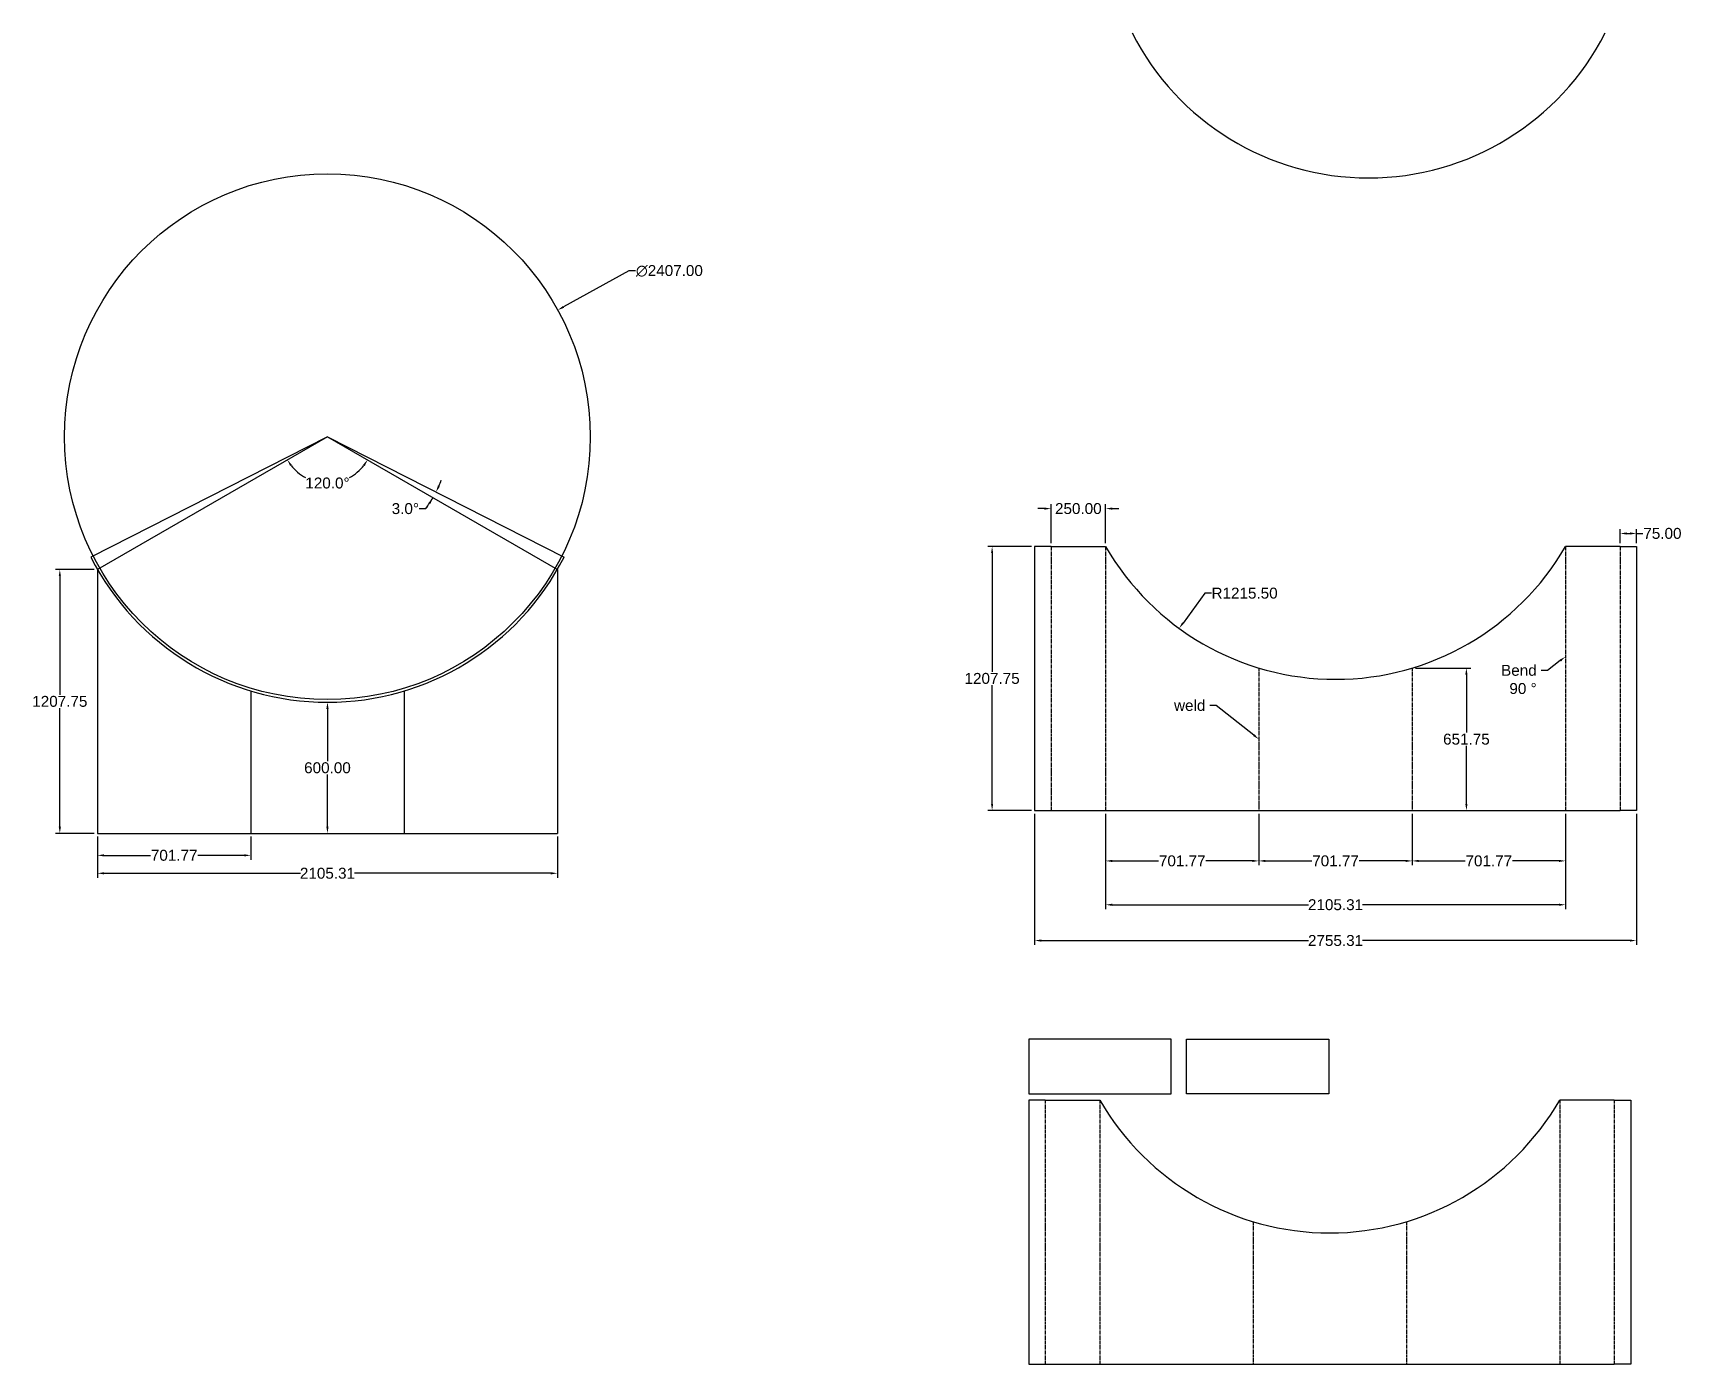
# Model space of a CAD drawing. Header units: millimetres. Extents: x 7762 to 15308, y 2776 to 8869.
import ezdxf
from ezdxf import colors
from ezdxf.entities.mleader import LeaderData, LeaderLine
from ezdxf.math import Vec2, Vec3

# ---------------------------------------------------------------- set-up
doc = ezdxf.new("R2010")
doc.units = ezdxf.units.MM
doc.header["$LTSCALE"] = 20
doc.header["$MEASUREMENT"] = 0
doc.linetypes.add('CENTER2', pattern=[1.125, 0.75, -0.125, 0.125, -0.125])
doc.layers.get('Defpoints').update_dxf_attribs({"color": 10})
doc.styles.get("Standard").update_dxf_attribs({"font": 'arial.ttf', "height": 50})
doc.dimstyles.get("Standard").update_dxf_attribs({"dimtxt": 50, "dimasz": 30, "dimexe": 20, "dimexo": 15, "dimgap": 5, "dimtad": 0, "dimtih": 1, "dimtoh": 1, "dimzin": 0, "dimdsep": 46, "dimtxsty": 'Standard', "dimcen": 0, "dimclrd": 1, "dimclre": 1, "dimclrt": 1, "dimadec": 1, "dimazin": 0, "dimtfac": 1, "dimtofl": 0, "dimtmove": 0, "dimatfit": 3, "dimfxl": 1, "dimtolj": 1, "dimtzin": 0, "dimlwd": 25, "dimlwe": 25, "dimarcsym": 0})

# ---------------------------------------------------------------- blocks, each defined once
blk = doc.blocks.new('*D7')
at = {"color": 1, "linetype": 'Continuous', "lineweight": 25, "transparency": 16777216}
for p, q in [((8057.8, 5190.1), (8057.8, 5002.2)), ((10163.1, 5190.1), (10163.1, 5002.2)), ((8087.8, 5022.2), (8986.6, 5022.2)), ((10133.1, 5022.2), (9234.2, 5022.2))]:
    blk.add_line(p, q, dxfattribs=at)
at = {"color": 1, "transparency": 16777216}
for points in [[(8087.8, 5027.2), (8087.8, 5017.2), (8057.8, 5022.2)], [(10133.1, 5027.2), (10133.1, 5017.2), (10163.1, 5022.2)]]:
    blk.add_solid(points, dxfattribs=at)
at = {"layer": 'Defpoints', "color": 0, "transparency": 16777216}
for p in [(8057.8, 5205.1), (10163.1, 5205.1), (10163.1, 5022.2)]:
    blk.add_point(p, dxfattribs=at)
at = {"color": 1, "transparency": 16777216, "insert": (9110.4, 5022.2), "char_height": 50, "attachment_point": 5}
blk.add_mtext('\\A1;2105.31', dxfattribs=at)
blk = doc.blocks.new('*D8')
at = {"color": 1, "linetype": 'Continuous', "lineweight": 25, "transparency": 16777216}
for p, q in [((8057.8, 5190.1), (8057.8, 5084.4)), ((8759.5, 5190.1), (8759.5, 5084.4)), ((8087.8, 5104.4), (8300.1, 5104.4)), ((8729.5, 5104.4), (8517.2, 5104.4))]:
    blk.add_line(p, q, dxfattribs=at)
at = {"color": 1, "transparency": 16777216}
for points in [[(8087.8, 5109.4), (8087.8, 5099.4), (8057.8, 5104.4)], [(8729.5, 5109.4), (8729.5, 5099.4), (8759.5, 5104.4)]]:
    blk.add_solid(points, dxfattribs=at)
at = {"layer": 'Defpoints', "color": 0, "transparency": 16777216}
for p in [(8057.8, 5205.1), (8759.5, 5205.1), (8057.8, 5104.4)]:
    blk.add_point(p, dxfattribs=at)
at = {"color": 1, "transparency": 16777216, "insert": (8408.6, 5104.4), "char_height": 50, "attachment_point": 5}
blk.add_mtext('\\A1;701.77', dxfattribs=at)
blk = doc.blocks.new('*D9')
at = {"color": 1, "linetype": 'Continuous', "lineweight": 25, "transparency": 16777216}
for p, q in [((9110.4, 5775.1), (9110.4, 5535.6)), ((9125.4, 5805.1), (9130.4, 5805.1)), ((9110.4, 5235.1), (9110.4, 5474.6)), ((9125.4, 5205.1), (9130.4, 5205.1))]:
    blk.add_line(p, q, dxfattribs=at)
at = {"color": 1, "transparency": 16777216}
for points in [[(9105.4, 5775.1), (9115.4, 5775.1), (9110.4, 5805.1)], [(9105.4, 5235.1), (9115.4, 5235.1), (9110.4, 5205.1)]]:
    blk.add_solid(points, dxfattribs=at)
at = {"layer": 'Defpoints', "color": 0, "transparency": 16777216}
for p in [(9110.4, 5805.1), (9110.4, 5205.1), (9110.4, 5205.1)]:
    blk.add_point(p, dxfattribs=at)
at = {"color": 1, "transparency": 16777216, "insert": (9110.4, 5505.1), "char_height": 50, "attachment_point": 5}
blk.add_mtext('\\A1;600.00', dxfattribs=at)
blk = doc.blocks.new('*D24')
at = {"color": 1, "linetype": 'Continuous', "lineweight": 25, "transparency": 16777216}
for p, q in [((8042.8, 6412.8), (7865, 6412.8)), ((7885, 6382.8), (7885, 5839.5)), ((7885, 5235.1), (7885, 5778.4)), ((8042.8, 5205.1), (7865, 5205.1))]:
    blk.add_line(p, q, dxfattribs=at)
at = {"color": 1, "transparency": 16777216}
for points in [[(7880, 6382.8), (7890, 6382.8), (7885, 6412.8)], [(7880, 5235.1), (7890, 5235.1), (7885, 5205.1)]]:
    blk.add_solid(points, dxfattribs=at)
at = {"layer": 'Defpoints', "color": 0, "transparency": 16777216}
for p in [(8057.8, 6412.8), (7885, 5205.1), (8057.8, 5205.1)]:
    blk.add_point(p, dxfattribs=at)
at = {"color": 1, "transparency": 16777216, "insert": (7885, 5809), "char_height": 50, "attachment_point": 5}
blk.add_mtext('\\A1;1207.75', dxfattribs=at)
blk = doc.blocks.new('*D25')
at = {"color": 1, "linetype": 'Continuous', "lineweight": 25, "transparency": 16777216}
for start, end in [(218.1124, 241.78978), (298.21022, 321.8876)]:
    blk.add_arc((9110.4, 7020.6), 212.1, start, end, dxfattribs=at)
at = {"color": 1, "transparency": 16777216}
for points in [[(8939.4, 6886.9), (8947.7, 6892.5), (8926.8, 6914.6)], [(9273.1, 6892.5), (9281.4, 6886.9), (9294.1, 6914.6)]]:
    blk.add_solid(points, dxfattribs=at)
at = {"layer": 'Defpoints', "color": 0, "transparency": 16777216}
for p in [(9110.4, 7020.6), (9110.4, 7020.6), (9037.9, 6821.3), (8057.8, 6412.8), (10163.1, 6412.8)]:
    blk.add_point(p, dxfattribs=at)
at = {"color": 1, "transparency": 16777216, "insert": (9110.4, 6808.5), "char_height": 50, "attachment_point": 5}
blk.add_mtext('\\A1;120.0°', dxfattribs=at)
blk = doc.blocks.new('*D26')
at = {"color": 1, "linetype": 'Continuous', "lineweight": 25, "transparency": 16777216}
blk.add_line((9560.7, 6691.4), (9530.7, 6691.4), dxfattribs=at)
for start, end in [(336.08208, 339.16417), (323.8336, 330), (323.83583, 326.91792)]:
    blk.add_arc((9110.4, 7020.6), 557.8, start, end, dxfattribs=at)
at = {"color": 1, "transparency": 16777216}
for points in [[(9624.8, 6792.3), (9615.8, 6796.6), (9607.4, 6767.4)], [(9573.5, 6718.8), (9582, 6713.5), (9593.5, 6741.7)]]:
    blk.add_solid(points, dxfattribs=at)
at = {"layer": 'Defpoints', "color": 0, "transparency": 16777216}
for p in [(9110.4, 7020.6), (9110.4, 7020.6), (9602.9, 6758.7), (10193.4, 6468.8), (10163.1, 6412.8)]:
    blk.add_point(p, dxfattribs=at)
at = {"color": 1, "transparency": 16777216, "insert": (9467, 6691.4), "char_height": 50, "attachment_point": 5}
blk.add_mtext('\\A1;3.0°', dxfattribs=at)
blk = doc.blocks.new('*D27')
at = {"color": 1, "linetype": 'Continuous', "lineweight": 25, "transparency": 16777216}
for p, q in [((10490.7, 7779.8), (10191.2, 7615.1)), ((10520.7, 7779.8), (10490.7, 7779.8))]:
    blk.add_line(p, q, dxfattribs=at)
at = {"color": 1, "transparency": 16777216}
blk.add_solid([(10188.8, 7619.4), (10193.6, 7610.7), (10164.9, 7600.6)], dxfattribs=at)
at = {"layer": 'Defpoints', "color": 0, "transparency": 16777216}
for p in [(10164.9, 7600.6), (8055.9, 6440.6)]:
    blk.add_point(p, dxfattribs=at)
at = {"color": 1, "transparency": 16777216, "insert": (10676, 7779.8), "char_height": 50, "attachment_point": 5}
blk.add_mtext('\\A1;∅2407.00', dxfattribs=at)
blk = doc.blocks.new('*D51')
at = {"color": 1, "linetype": 'Continuous', "lineweight": 25, "transparency": 16777216}
for p, q in [((12333.4, 6517.9), (12133.6, 6517.9)), ((12153.6, 6487.9), (12153.6, 5944.6)), ((12153.6, 5340.2), (12153.6, 5883.5)), ((12333.4, 5310.2), (12133.6, 5310.2))]:
    blk.add_line(p, q, dxfattribs=at)
at = {"color": 1, "transparency": 16777216}
for points in [[(12148.6, 6487.9), (12158.6, 6487.9), (12153.6, 6517.9)], [(12148.6, 5340.2), (12158.6, 5340.2), (12153.6, 5310.2)]]:
    blk.add_solid(points, dxfattribs=at)
at = {"layer": 'Defpoints', "color": 0, "transparency": 16777216}
for p in [(12153.6, 6517.9), (12348.4, 6517.9), (12348.4, 5310.2)]:
    blk.add_point(p, dxfattribs=at)
at = {"color": 1, "transparency": 16777216, "insert": (12153.6, 5914.1), "char_height": 50, "attachment_point": 5}
blk.add_mtext('\\A1;1207.75', dxfattribs=at)
blk = doc.blocks.new('*D52')
at = {"color": 1, "linetype": 'Continuous', "lineweight": 25, "transparency": 16777216}
for p, q in [((13127.5, 6304.5), (13027.8, 6167.7)), ((13157.5, 6304.5), (13127.5, 6304.5))]:
    blk.add_line(p, q, dxfattribs=at)
at = {"color": 1, "transparency": 16777216}
blk.add_solid([(13023.7, 6170.6), (13031.8, 6164.8), (13010.1, 6143.5)], dxfattribs=at)
at = {"layer": 'Defpoints', "color": 0, "transparency": 16777216}
for p in [(13726.1, 7125.7), (13010.1, 6143.5)]:
    blk.add_point(p, dxfattribs=at)
at = {"color": 1, "transparency": 16777216, "insert": (13309.6, 6304.5), "char_height": 50, "attachment_point": 5}
blk.add_mtext('\\A1;R1215.50', dxfattribs=at)
blk = doc.blocks.new('*D53')
at = {"color": 1, "linetype": 'Continuous', "lineweight": 25, "transparency": 16777216}
for p, q in [((14092, 5961.9), (14345.3, 5961.9)), ((14325.3, 5931.9), (14325.3, 5666.6)), ((14325.3, 5340.2), (14325.3, 5605.5)), ((14092, 5310.2), (14345.3, 5310.2))]:
    blk.add_line(p, q, dxfattribs=at)
at = {"color": 1, "transparency": 16777216}
for points in [[(14320.3, 5931.9), (14330.3, 5931.9), (14325.3, 5961.9)], [(14320.3, 5340.2), (14330.3, 5340.2), (14325.3, 5310.2)]]:
    blk.add_solid(points, dxfattribs=at)
at = {"layer": 'Defpoints', "color": 0, "transparency": 16777216}
for p in [(14077, 5961.9), (14077, 5310.2), (14325.3, 5310.2)]:
    blk.add_point(p, dxfattribs=at)
at = {"color": 1, "transparency": 16777216, "insert": (14325.3, 5636.1), "char_height": 50, "attachment_point": 5}
blk.add_mtext('\\A1;651.75', dxfattribs=at)
blk = doc.blocks.new('*D64')
at = {"color": 1, "linetype": 'Continuous', "lineweight": 25, "transparency": 16777216}
for p, q in [((12393.4, 6691.6), (12363.4, 6691.6)), ((12423.4, 6532.9), (12423.4, 6711.6)), ((12673.4, 6532.9), (12673.4, 6711.6)), ((12703.4, 6691.6), (12733.4, 6691.6))]:
    blk.add_line(p, q, dxfattribs=at)
at = {"color": 1, "transparency": 16777216}
for points in [[(12393.4, 6696.6), (12393.4, 6686.6), (12423.4, 6691.6)], [(12703.4, 6696.6), (12703.4, 6686.6), (12673.4, 6691.6)]]:
    blk.add_solid(points, dxfattribs=at)
at = {"layer": 'Defpoints', "color": 0, "transparency": 16777216}
for p in [(12423.4, 6691.6), (12423.4, 6517.9), (12673.4, 6517.9)]:
    blk.add_point(p, dxfattribs=at)
at = {"color": 1, "transparency": 16777216, "insert": (12548.4, 6691.6), "char_height": 50, "attachment_point": 5}
blk.add_mtext('\\A1;250.00', dxfattribs=at)
blk = doc.blocks.new('*D75')
at = {"color": 1, "linetype": 'Continuous', "lineweight": 25, "transparency": 16777216}
for p, q in [((14077, 5295.2), (14077, 5058.9)), ((14778.8, 5295.2), (14778.8, 5058.9)), ((14107, 5078.9), (14319.3, 5078.9)), ((14748.8, 5078.9), (14536.4, 5078.9))]:
    blk.add_line(p, q, dxfattribs=at)
at = {"color": 1, "transparency": 16777216}
for points in [[(14107, 5083.9), (14107, 5073.9), (14077, 5078.9)], [(14748.8, 5083.9), (14748.8, 5073.9), (14778.8, 5078.9)]]:
    blk.add_solid(points, dxfattribs=at)
at = {"layer": 'Defpoints', "color": 0, "transparency": 16777216}
for p in [(14077, 5310.2), (14778.8, 5310.2), (14778.8, 5078.9)]:
    blk.add_point(p, dxfattribs=at)
at = {"color": 1, "transparency": 16777216, "insert": (14427.9, 5078.9), "char_height": 50, "attachment_point": 5}
blk.add_mtext('\\A1;701.77', dxfattribs=at)
blk = doc.blocks.new('*D76')
at = {"color": 1, "linetype": 'Continuous', "lineweight": 25, "transparency": 16777216}
for p, q in [((13375.2, 5295.2), (13375.2, 5058.9)), ((14077, 5295.2), (14077, 5058.9)), ((13405.2, 5078.9), (13617.5, 5078.9)), ((14047, 5078.9), (13834.7, 5078.9))]:
    blk.add_line(p, q, dxfattribs=at)
at = {"color": 1, "transparency": 16777216}
for points in [[(13405.2, 5083.9), (13405.2, 5073.9), (13375.2, 5078.9)], [(14047, 5083.9), (14047, 5073.9), (14077, 5078.9)]]:
    blk.add_solid(points, dxfattribs=at)
at = {"layer": 'Defpoints', "color": 0, "transparency": 16777216}
for p in [(13375.2, 5310.2), (14077, 5310.2), (13375.2, 5078.9)]:
    blk.add_point(p, dxfattribs=at)
at = {"color": 1, "transparency": 16777216, "insert": (13726.1, 5078.9), "char_height": 50, "attachment_point": 5}
blk.add_mtext('\\A1;701.77', dxfattribs=at)
blk = doc.blocks.new('*D77')
at = {"color": 1, "linetype": 'Continuous', "lineweight": 25, "transparency": 16777216}
for p, q in [((12673.4, 5295.2), (12673.4, 5058.9)), ((13375.2, 5295.2), (13375.2, 5058.9)), ((12703.4, 5078.9), (12915.7, 5078.9)), ((13345.2, 5078.9), (13132.9, 5078.9))]:
    blk.add_line(p, q, dxfattribs=at)
at = {"color": 1, "transparency": 16777216}
for points in [[(12703.4, 5083.9), (12703.4, 5073.9), (12673.4, 5078.9)], [(13345.2, 5083.9), (13345.2, 5073.9), (13375.2, 5078.9)]]:
    blk.add_solid(points, dxfattribs=at)
at = {"layer": 'Defpoints', "color": 0, "transparency": 16777216}
for p in [(12673.4, 5310.2), (13375.2, 5310.2), (12673.4, 5078.9)]:
    blk.add_point(p, dxfattribs=at)
at = {"color": 1, "transparency": 16777216, "insert": (13024.3, 5078.9), "char_height": 50, "attachment_point": 5}
blk.add_mtext('\\A1;701.77', dxfattribs=at)
blk = doc.blocks.new('*D78')
at = {"color": 1, "linetype": 'Continuous', "lineweight": 25, "transparency": 16777216}
for p, q in [((12673.4, 5295.2), (12673.4, 4858.2)), ((14778.8, 5295.2), (14778.8, 4858.2)), ((12703.4, 4878.2), (13602.3, 4878.2)), ((14748.8, 4878.2), (13849.9, 4878.2))]:
    blk.add_line(p, q, dxfattribs=at)
at = {"color": 1, "transparency": 16777216}
for points in [[(12703.4, 4883.2), (12703.4, 4873.2), (12673.4, 4878.2)], [(14748.8, 4883.2), (14748.8, 4873.2), (14778.8, 4878.2)]]:
    blk.add_solid(points, dxfattribs=at)
at = {"layer": 'Defpoints', "color": 0, "transparency": 16777216}
for p in [(12673.4, 5310.2), (14778.8, 5310.2), (14778.8, 4878.2)]:
    blk.add_point(p, dxfattribs=at)
at = {"color": 1, "transparency": 16777216, "insert": (13726.1, 4878.2), "char_height": 50, "attachment_point": 5}
blk.add_mtext('\\A1;2105.31', dxfattribs=at)
blk = doc.blocks.new('*D81')
at = {"color": 1, "linetype": 'Continuous', "lineweight": 25, "transparency": 16777216}
for p, q in [((12348.4, 5295.2), (12348.4, 4694.4)), ((15103.8, 5295.2), (15103.8, 4694.4)), ((12378.4, 4714.4), (13602.3, 4714.4)), ((15073.8, 4714.4), (13849.9, 4714.4))]:
    blk.add_line(p, q, dxfattribs=at)
at = {"color": 1, "transparency": 16777216}
for points in [[(12378.4, 4719.4), (12378.4, 4709.4), (12348.4, 4714.4)], [(15073.8, 4719.4), (15073.8, 4709.4), (15103.8, 4714.4)]]:
    blk.add_solid(points, dxfattribs=at)
at = {"layer": 'Defpoints', "color": 0, "transparency": 16777216}
for p in [(12348.4, 5310.2), (15103.8, 5310.2), (15103.8, 4714.4)]:
    blk.add_point(p, dxfattribs=at)
at = {"color": 1, "transparency": 16777216, "insert": (13726.1, 4714.4), "char_height": 50, "attachment_point": 5}
blk.add_mtext('\\A1;2755.31', dxfattribs=at)
blk = doc.blocks.new('*D82')
at = {"color": 1, "linetype": 'Continuous', "lineweight": 25, "transparency": 16777216}
for p, q in [((15028.8, 6532.9), (15028.8, 6597.9)), ((15058.8, 6577.9), (15073.8, 6577.9)), ((15103.8, 6532.9), (15103.8, 6597.9)), ((15103.8, 6577.9), (15133.8, 6577.9))]:
    blk.add_line(p, q, dxfattribs=at)
at = {"color": 1, "transparency": 16777216}
for points in [[(15058.8, 6582.9), (15058.8, 6572.9), (15028.8, 6577.9)], [(15073.8, 6582.9), (15073.8, 6572.9), (15103.8, 6577.9)]]:
    blk.add_solid(points, dxfattribs=at)
at = {"layer": 'Defpoints', "color": 0, "transparency": 16777216}
for p in [(15103.8, 6577.9), (15028.8, 6517.9), (15103.8, 6517.9)]:
    blk.add_point(p, dxfattribs=at)
at = {"color": 1, "transparency": 16777216, "insert": (15222.8, 6577.9), "char_height": 50, "attachment_point": 5}
blk.add_mtext('\\A1;75.00', dxfattribs=at)

msp = doc.modelspace()

# ---------------------------------------------------------------- linework, layer by layer
for p, q in [((9110.411, 7020.6), (8027.393, 6468.774)), ((9110.411, 7020.6), (8057.758, 6412.85)), ((9110.411, 7020.6), (10163.065, 6412.85)), ((9110.411, 7020.6), (10193.43, 6468.774)), ((12423.445, 6517.937), (12673.445, 6517.937)), ((15028.752, 6517.937), (14778.752, 6517.937)), ((8057.758, 6412.85), (8057.758, 5205.1)), ((10163.065, 6412.85), (10163.065, 5205.1)), ((8759.527, 5856.847), (8759.527, 5205.1)), ((9461.296, 5856.847), (9461.296, 5205.1)), ((12423.445, 5310.187), (12673.445, 5310.187)), ((12673.445, 5310.187), (14778.752, 5310.187)), ((14778.752, 5310.187), (15028.752, 5310.187)), ((8057.758, 5205.1), (10163.065, 5205.1)), ((12397.103, 3983.608), (12647.103, 3983.608)), ((15002.411, 3983.608), (14752.411, 3983.608)), ((12397.103, 2775.858), (12647.103, 2775.858)), ((12647.103, 2775.858), (14752.411, 2775.858)), ((14752.411, 2775.858), (15002.411, 2775.858))]:
    msp.add_line(p, q)
at = {"linetype": 'CENTER2'}
for p, q in [((12423.445, 6517.937), (12423.445, 5310.187)), ((12673.445, 6517.937), (12673.445, 5310.187)), ((14778.752, 6517.937), (14778.752, 5310.187)), ((15028.752, 6517.937), (15028.752, 5310.187)), ((12397.103, 3983.608), (12397.103, 2775.858)), ((12647.103, 3983.608), (12647.103, 2775.858)), ((14752.411, 3983.608), (14752.411, 2775.858)), ((15002.411, 3983.608), (15002.411, 2775.858))]:
    msp.add_line(p, q, dxfattribs=at)
at = {"color": 6, "linetype": 'CENTER2'}
for p, q in [((13375.214, 5961.935), (13375.214, 5310.187)), ((14076.983, 5961.935), (14076.983, 5310.187)), ((13348.873, 3427.606), (13348.873, 2775.858)), ((14050.642, 3427.606), (14050.642, 2775.858))]:
    msp.add_line(p, q, dxfattribs=at)
for points in [[(12423.445, 6517.937), (12348.445, 6517.937), (12348.445, 5310.187), (12423.445, 5310.187)], [(15028.752, 6517.937), (15103.752, 6517.937), (15103.752, 5310.187), (15028.752, 5310.187)], [(12397.103, 3983.608), (12322.103, 3983.608), (12322.103, 2775.858), (12397.103, 2775.858)], [(15002.411, 3983.608), (15077.411, 3983.608), (15077.411, 2775.858), (15002.411, 2775.858)]]:
    msp.add_lwpolyline(points)
for points in [[(12322.103, 4013.029), (12973.851, 4013.029), (12973.851, 4263.029), (12322.103, 4263.029)], [(13695.358, 4013.029), (13043.611, 4013.029), (13043.611, 4263.029), (13695.358, 4263.029)]]:
    msp.add_lwpolyline(points, close=True)
msp.add_circle((9110.411, 7020.6), 1203.5)
for centre, start, end in [((13877.519, 9420.81), 207, 333), ((13726.099, 7125.687), 210, 330), ((9110.411, 7020.6), 207, 333), ((13699.757, 4591.358), 210, 330)]:
    msp.add_arc(centre, 1215.5, start, end)

# ---------------------------------------------------------------- dimensions: what is measured, and where the dimension line sits
dim = msp.add_diameter_dim_2p(p1=(8055.89, 6440.602), p2=(10164.932, 7600.598), dimstyle='Standard')
dim.commit()
dim.dimension.update_dxf_attribs({"geometry": '*D27', "text_midpoint": (10675.994, 7779.757), "dimtype": 163})
dim = msp.add_radius_dim(center=(13726.099, 7125.687), mpoint=(13010.095, 6143.456), dimstyle='Standard')
dim.commit()
dim.dimension.update_dxf_attribs({"geometry": '*D52', "text_midpoint": (13309.551, 6304.517), "dimtype": 164})
for base, line1, line2, picture, middle in [((9037.883, 6821.329), ((9110.411, 7020.6), (8057.758, 6412.85)), ((9110.411, 7020.6), (10163.065, 6412.85)), '*D25', (9110.411, 6808.54)), ((9602.889, 6758.745), ((9110.411, 7020.6), (10163.065, 6412.85)), ((9110.411, 7020.6), (10193.43, 6468.774)), '*D26', (9466.968, 6691.444))]:
    dim = msp.add_angular_dim_2l(base=base, line1=line1, line2=line2, dimstyle='Standard')
    dim.commit()
    dim.dimension.update_dxf_attribs({"geometry": picture, "text_midpoint": middle})
for base, p1, p2, picture, middle in [((12423.445, 6691.621), (12673.445, 6517.937), (12423.445, 6517.937), '*D64', (12548.445, 6691.621)), ((15103.752, 6577.929), (15028.752, 6517.937), (15103.752, 6517.937), '*D82', (15222.825, 6577.929)), ((12673.445, 5078.908), (13375.214, 5310.187), (12673.445, 5310.187), '*D77', (13024.329, 5078.908)), ((13375.214, 5078.908), (14076.983, 5310.187), (13375.214, 5310.187), '*D76', (13726.099, 5078.908)), ((14778.752, 5078.908), (14076.983, 5310.187), (14778.752, 5310.187), '*D75', (14427.868, 5078.908)), ((10163.065, 5022.237), (8057.758, 5205.1), (10163.065, 5205.1), '*D7', (9110.411, 5022.237)), ((8057.758, 5104.444), (8759.527, 5205.1), (8057.758, 5205.1), '*D8', (8408.642, 5104.444))]:
    dim = msp.add_linear_dim(base=base, p1=p1, p2=p2, dimstyle='Standard')
    dim.commit()
    dim.dimension.update_dxf_attribs({"geometry": picture, "text_midpoint": middle})
for base, p1, p2, picture, middle in [((12153.599, 6517.937), (12348.445, 5310.187), (12348.445, 6517.937), '*D51', (12153.599, 5914.062)), ((7885.007, 5205.1), (8057.758, 6412.85), (8057.758, 5205.1), '*D24', (7885.007, 5808.975)), ((14325.26, 5310.187), (14076.983, 5961.935), (14076.983, 5310.187), '*D53', (14325.26, 5636.061))]:
    dim = msp.add_linear_dim(base=base, p1=p1, p2=p2, angle=90, dimstyle='Standard')
    dim.commit()
    dim.dimension.update_dxf_attribs({"geometry": picture, "text_midpoint": middle})
dim = msp.add_aligned_dim(p1=(9110.411, 5805.1), p2=(9110.411, 5205.1), distance=0, dimstyle='Standard')
dim.commit()
dim.dimension.update_dxf_attribs({"geometry": '*D9', "text_midpoint": (9110.411, 5505.1)})
for base, p1, p2, picture, middle in [((15103.752, 4714.448), (12348.445, 5310.187), (15103.752, 5310.187), '*D81', (13726.099, 4714.448)), ((14778.752, 4878.178), (12673.445, 5310.187), (14778.752, 5310.187), '*D78', (13726.099, 4878.178))]:
    dim = msp.add_linear_dim(base=base, p1=p1, p2=p2, dimstyle='Standard')
    dim.commit()
    dim.dimension.update_dxf_attribs({"geometry": picture, "text_midpoint": middle, "dimtype": 160})

# ---------------------------------------------------------------- leaders
ml = msp.add_multileader_mtext('Standard')
ml.set_content('Bend^J90 %%D', color=1)
ml.set_leader_properties(color=1, linetype='Continuous', lineweight=25)
ml.build(insert=Vec2(0, 0))
ml.multileader.update_dxf_attribs({"dogleg_length": 30, "arrow_head_size": 30})
ctx = ml.context
ctx.base_point, ctx.char_height, ctx.arrow_head_size, ctx.landing_gap_size, ctx.plane_origin = Vec3(14474.128, 5951.023), 50, 30, 20, Vec3(14778.752, 5510.187)
ctx.text_align_type = 2
notes = []
notes.append((ctx, [(1, (1, 1, 0), (14697.095, 5951.023), (-1, 0), 30, [(0, [(14778.752, 6014.062)], 0, [])])]))
ctx.mtext.insert, ctx.mtext.alignment, ctx.mtext.flow_direction = Vec3(14647.095, 5976.449), 3, 5
ml = msp.add_multileader_mtext('Standard')
ml.set_content('weld', color=1)
ml.set_leader_properties(color=1, linetype='Continuous', lineweight=25)
ml.build(insert=Vec2(0, 0))
ml.multileader.update_dxf_attribs({"dogleg_length": 30, "arrow_head_size": 30})
ctx = ml.context
ctx.base_point, ctx.char_height, ctx.arrow_head_size, ctx.landing_gap_size, ctx.plane_origin = Vec3(12971.828, 5790.397), 50, 30, 20, Vec3(13375.214, 5736.061)
ctx.text_align_type = 2
notes.append((ctx, [(0, (1, 1, 0), (13180.231, 5790.397), (-1, 0), 30, [(0, [(13375.214, 5636.061)], 0, [])])]))
ctx.mtext.insert, ctx.mtext.alignment, ctx.mtext.flow_direction = Vec3(13130.231, 5815.806), 3, 5
for ctx, leaders in notes:
    for number, flags, end, landing, length, lines in leaders:
        leader = LeaderData()
        leader.index, (leader.has_last_leader_line, leader.has_dogleg_vector, leader.attachment_direction) = number, flags
        leader.last_leader_point, leader.dogleg_vector, leader.dogleg_length = Vec3(end), Vec3(landing), length
        for number, points, colour, breaks in lines:
            line = LeaderLine()
            line.index, line.vertices, line.color, line.breaks = number, Vec3.list(points), colors.encode_raw_color(colour), breaks
            leader.lines.append(line)
        ctx.leaders.append(leader)

doc.saveas('drawing.dxf')
